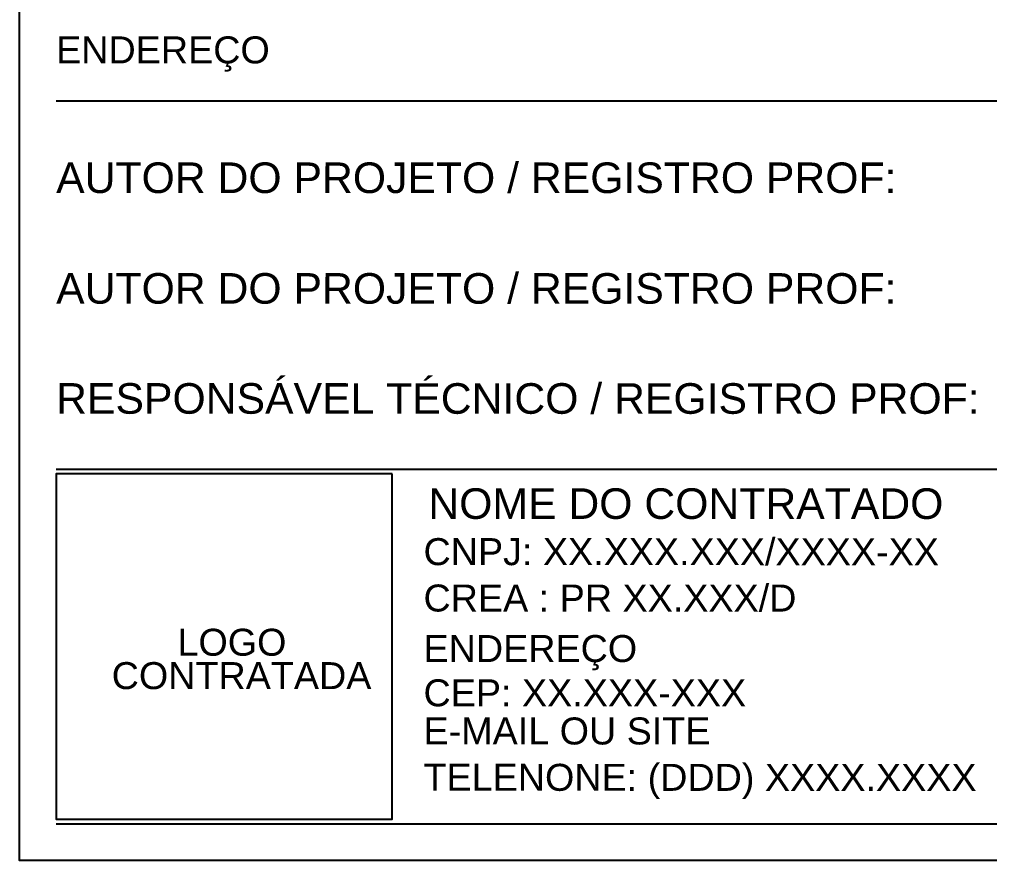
# Model space of a CAD drawing. Header units: millimetres. Extents: x 0 to 687901, y 0 to 346525.
# Drawn here: x 105720 to 111004, y 249634 to 254215 of the extents above; entities that cross this region are included whole.
import ezdxf
from ezdxf.enums import TextEntityAlignment as Align

# ---------------------------------------------------------------- set-up
doc = ezdxf.new("R2010")
doc.units = ezdxf.units.MM
doc.layers.add('ARQ_Texto', color=7, linetype='Continuous')
doc.styles.add('ARIAL', font='arial.ttf')

msp = doc.modelspace()

# ---------------------------------------------------------------- linework, layer by layer
at = {"layer": 'ARQ_Texto'}
for p, q in [((105919.9, 253772.6), (123047.4, 253772.6)), ((105919.9, 251765), (119874.4, 251765)), ((105919.9, 249833.9), (119874.4, 249833.9))]:
    msp.add_line(p, q, dxfattribs=at)
for points in [[(123219.9, 249633.9), (105719.9, 249633.9), (105719.9, 258535.5), (123219.9, 258535.5)], [(107750.3, 251739.9), (105919.9, 251740.1), (105919.9, 249858.9), (107750.2, 249858.9)]]:
    msp.add_lwpolyline(points, close=True, dxfattribs=at)

# ---------------------------------------------------------------- texts
at = {"layer": 'ARQ_Texto', "style": 'ARIAL'}
for s, p in [('ENDEREÇO', (105919.9, 254049.3)), ('LOGO ', (106580.9, 250823.2)), ('CONTRATADA', (106222.6, 250641.3))]:
    msp.add_text(s, height=147, rotation=359.9947, dxfattribs=at).set_placement(p, align=Align.MIDDLE_LEFT)
for s, height, p in [('AUTOR DO PROJETO / REGISTRO PROF:  ', 166.6, (105919.9, 253269.7)), ('AUTOR DO PROJETO / REGISTRO PROF:', 166.6, (105919.9, 252667)), ('RESPONSÁVEL TÉCNICO / REGISTRO PROF:', 166.6, (105919.9, 252067.6)), ('NOME DO CONTRATADO', 166.6, (107947.2, 251494.9)), ('CNPJ: XX.XXX.XXX/XXXX-XX', 147, (107920.9, 251243)), ('CREA : PR XX.XXX/D', 147, (107920.9, 250990.4)), ('ENDEREÇO', 147, (107920.9, 250715.4)), ('CEP: XX.XXX-XXX', 147, (107920.9, 250474.1)), ('E-MAIL OU SITE', 147, (107920.9, 250266.4)), ('TELENONE: (DDD) XXXX.XXXX', 147, (107920.9, 250013.9))]:
    msp.add_text(s, height=height, rotation=359.9947, dxfattribs=at).set_placement(p)

doc.saveas('drawing.dxf')
